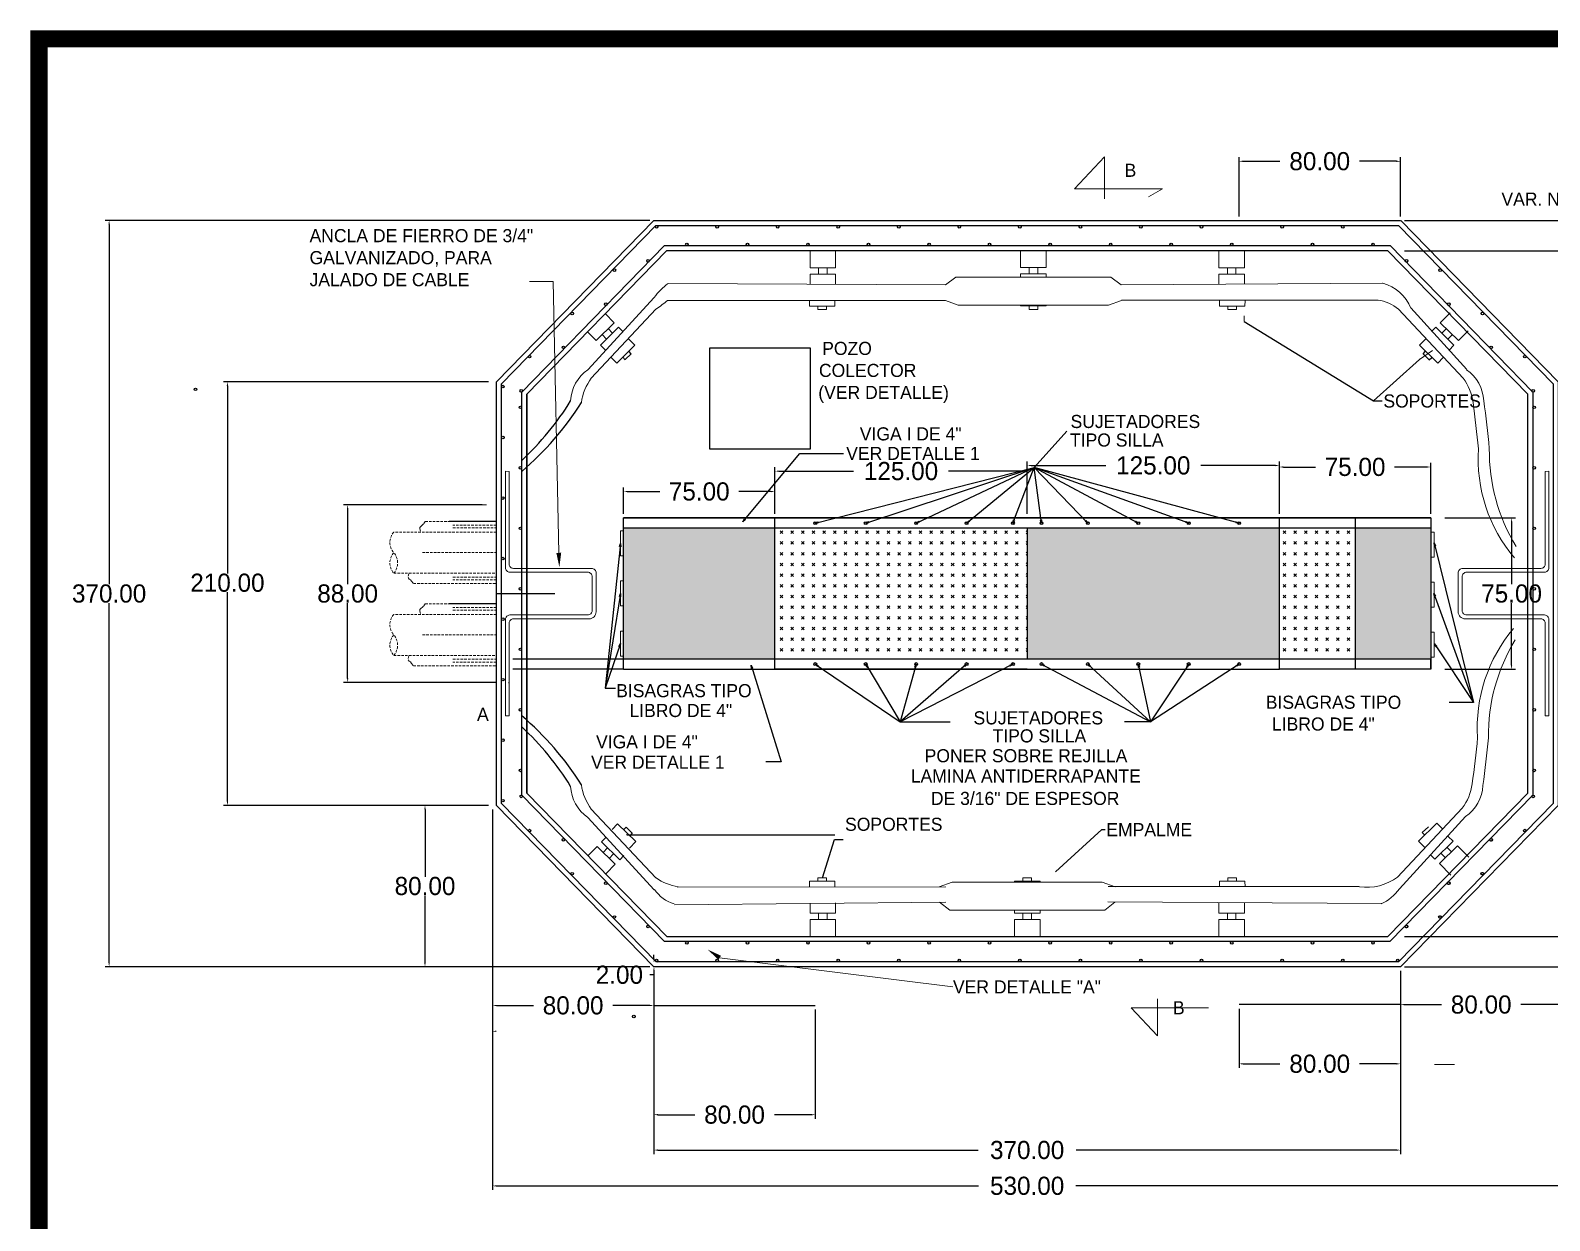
# Model space of a CAD drawing. Header units: centimetres. Extents: x 899 to 279254, y -3207 to 1299.
# Drawn here: x 8645 to 9398, y -1669 to -1079 of the extents above; entities that cross this region are included whole.
import ezdxf
from ezdxf.enums import TextEntityAlignment as Align

# ---------------------------------------------------------------- set-up
doc = ezdxf.new("R2010")
doc.units = ezdxf.units.CM
doc.header["$LTSCALE"] = 10
doc.header["$MEASUREMENT"] = 0
doc.linetypes.add('HIDDEN2', pattern=[0.1875, 0.125, -0.0625])
doc.layers.get('0').update_dxf_attribs({"linetype": 'CONTINUOUS'})
doc.layers.get('DEFPOINTS').update_dxf_attribs({"color": 2, "linetype": 'CONTINUOUS'})
for name, color, linetype in [('CABLES Y VARILLAS', 7, 'CONTINUOUS'), ('DIM', 7, 'CONTINUOUS'), ('Ductos', 30, 'CONTINUOUS'), ('HERRAJE', 13, 'CONTINUOUS'), ('MARCO', 7, 'CONTINUOUS'), ('REGISTRO', 1, 'CONTINUOUS'), ('TEXTOS', 7, 'CONTINUOUS'), ('VARILLAS', 30, 'CONTINUOUS')]:
    doc.layers.add(name, color=color, linetype=linetype)
doc.styles.get("Standard").update_dxf_attribs({"font": ''})
doc.styles.add('Zurich', font='')
doc.styles.get('Standard').set_extended_font_data('Zurich Ex BT')
doc.styles.get('Zurich').set_extended_font_data('Zurich Ex BT')
doc.dimstyles.new('AR-1', dxfattribs={"dimscale": 40, "dimtxt": 0.05, "dimasz": 0.04, "dimexe": 0.06, "dimexo": 0.05, "dimgap": 0.01, "dimtad": 0, "dimtih": 1, "dimtoh": 1, "dimzin": 0, "dimdsep": 46, "dimtxsty": 'Zurich', "dimblk": 'CLOSEDBLANK', "dimcen": 0, "dimclre": 256, "dimclrt": 256, "dimadec": 0, "dimazin": 0, "dimtfac": 1, "dimtofl": 0, "dimtmove": 2, "dimatfit": 3, "dimldrblk": 'CLOSEDBLANK', "dimfxl": 0, "dimtolj": 1, "dimtzin": 0, "dimarcsym": 0})
doc.dimstyles.get("Standard").update_dxf_attribs({"dimtxt": 9, "dimasz": 2, "dimexe": 2, "dimexo": 2, "dimgap": 0.09, "dimtad": 0, "dimtih": 1, "dimtoh": 1, "dimzin": 0, "dimdsep": 46, "dimtxsty": 'Standard', "dimcen": 0.09, "dimadec": 0, "dimazin": 0, "dimtfac": 1, "dimtofl": 0, "dimtmove": 0, "dimatfit": 3, "dimfxl": 0, "dimtolj": 1, "dimtzin": 0, "dimarcsym": 0})
pattern_1 = [(45, (7107.411, -1010.688), (4e-16, 5.303301), [1.875, -5.625]), (135, (7108.737, -1010.688), (-5.303301, 4e-16), [1.875, -5.625])]

# ---------------------------------------------------------------- blocks, each defined once
blk = doc.blocks.new('_ClosedBlank')
at = {"color": 0, "linetype": 'ByBlock', "lineweight": -2}
for p, q in [((-1, 0.17), (0, 0)), ((-1, 0.17), (-1, -0.17)), ((0, 0), (-1, -0.17))]:
    blk.add_line(p, q, dxfattribs=at)
blk = doc.blocks.new('*D48')
at = {"layer": 'DEFPOINTS', "color": 0}
for p in [(8954.03, -1543.63), (9324.03, -1543.63), (8954.03, -1634.5)]:
    blk.add_point(p, dxfattribs=at)
at = {"layer": 'DIM', "color": 0, "lineweight": -2}
for p, q in [((8954.03, -1545.63), (8954.03, -1636.5)), ((9324.03, -1545.63), (9324.03, -1636.5)), ((8956.03, -1634.5), (9114.81, -1634.5)), ((9322.03, -1634.5), (9163.26, -1634.5))]:
    blk.add_line(p, q, dxfattribs=at)
at = {"layer": 'DIM', "color": 0}
for points in [[(8956.03, -1634.17), (8956.03, -1634.84), (8954.03, -1634.5)], [(9322.03, -1634.17), (9322.03, -1634.84), (9324.03, -1634.5)]]:
    blk.add_solid(points, dxfattribs=at)
at = {"layer": 'DIM', "color": 0, "insert": (9139.03, -1634.5), "char_height": 9, "attachment_point": 5}
blk.add_mtext('\\A1;370.00', dxfattribs=at)
blk = doc.blocks.new('*D49')
at = {"layer": 'DEFPOINTS', "color": 0}
for p in [(8874.03, -1463.63), (9404.03, -1463.63), (8874.03, -1652.25)]:
    blk.add_point(p, dxfattribs=at)
at = {"layer": 'DIM', "color": 0, "lineweight": -2}
for p, q in [((8874.03, -1465.63), (8874.03, -1654.25)), ((9404.03, -1465.63), (9404.03, -1654.25)), ((8876.03, -1652.25), (9114.89, -1652.25)), ((9402.03, -1652.25), (9163.18, -1652.25))]:
    blk.add_line(p, q, dxfattribs=at)
at = {"layer": 'DIM', "color": 0}
for points in [[(8876.03, -1651.92), (8876.03, -1652.59), (8874.03, -1652.25)], [(9402.03, -1651.92), (9402.03, -1652.59), (9404.03, -1652.25)]]:
    blk.add_solid(points, dxfattribs=at)
at = {"layer": 'DIM', "color": 0, "insert": (9139.03, -1652.25), "char_height": 9, "attachment_point": 5}
blk.add_mtext('\\A1;530.00', dxfattribs=at)
blk = doc.blocks.new('*D55')
at = {"layer": 'DEFPOINTS', "color": 0}
for p in [(9264.03, -1295.86), (9264.03, -1321.13), (9339.03, -1321.13)]:
    blk.add_point(p, dxfattribs=at)
at = {"layer": 'DIM', "color": 0, "lineweight": -2}
for p, q in [((9264.03, -1319.13), (9264.03, -1293.86)), ((9339.03, -1319.13), (9339.03, -1293.86)), ((9266.03, -1295.86), (9281.96, -1295.86)), ((9337.03, -1295.86), (9321.11, -1295.86))]:
    blk.add_line(p, q, dxfattribs=at)
at = {"layer": 'DIM', "color": 0}
for points in [[(9266.03, -1295.53), (9266.03, -1296.19), (9264.03, -1295.86)], [(9337.03, -1295.53), (9337.03, -1296.19), (9339.03, -1295.86)]]:
    blk.add_solid(points, dxfattribs=at)
at = {"layer": 'DIM', "color": 0, "insert": (9301.53, -1295.86), "char_height": 9, "attachment_point": 5}
blk.add_mtext('\\A1;75.00', dxfattribs=at)
blk = doc.blocks.new('*D56')
at = {"layer": 'DEFPOINTS', "color": 0}
for p in [(9139.03, -1295.12), (9139.03, -1321.13), (9264.03, -1321.13)]:
    blk.add_point(p, dxfattribs=at)
at = {"layer": 'DIM', "color": 0, "lineweight": -2}
for p, q in [((9139.03, -1319.13), (9139.03, -1293.12)), ((9264.03, -1319.13), (9264.03, -1293.12)), ((9141.03, -1295.12), (9177.96, -1295.12)), ((9262.03, -1295.12), (9225.11, -1295.12))]:
    blk.add_line(p, q, dxfattribs=at)
at = {"layer": 'DIM', "color": 0}
for points in [[(9141.03, -1294.79), (9141.03, -1295.46), (9139.03, -1295.12)], [(9262.03, -1294.79), (9262.03, -1295.46), (9264.03, -1295.12)]]:
    blk.add_solid(points, dxfattribs=at)
at = {"layer": 'DIM', "color": 0, "insert": (9201.53, -1295.12), "char_height": 9, "attachment_point": 5}
blk.add_mtext('\\A1;125.00', dxfattribs=at)
blk = doc.blocks.new('*D57')
at = {"layer": 'DEFPOINTS', "color": 0}
for p in [(9014.03, -1297.92), (9014.03, -1321.13), (9139.03, -1321.13)]:
    blk.add_point(p, dxfattribs=at)
at = {"layer": 'DIM', "color": 0, "lineweight": -2}
for p, q in [((9014.03, -1319.13), (9014.03, -1295.92)), ((9016.03, -1297.92), (9052.96, -1297.92)), ((9137.03, -1297.92), (9100.11, -1297.92)), ((9139.03, -1319.13), (9139.03, -1295.92))]:
    blk.add_line(p, q, dxfattribs=at)
at = {"layer": 'DIM', "color": 0}
for points in [[(9016.03, -1297.58), (9016.03, -1298.25), (9014.03, -1297.92)], [(9137.03, -1297.58), (9137.03, -1298.25), (9139.03, -1297.92)]]:
    blk.add_solid(points, dxfattribs=at)
at = {"layer": 'DIM', "color": 0, "insert": (9076.53, -1297.92), "char_height": 9, "attachment_point": 5}
blk.add_mtext('\\A1;125.00', dxfattribs=at)
blk = doc.blocks.new('*D58')
at = {"layer": 'DEFPOINTS', "color": 0}
for p in [(8939.03, -1308.03), (8939.03, -1321.13), (9014.03, -1321.13)]:
    blk.add_point(p, dxfattribs=at)
at = {"layer": 'DIM', "color": 0, "lineweight": -2}
for p, q in [((8939.03, -1319.13), (8939.03, -1306.03)), ((8941.03, -1308.03), (8956.96, -1308.03)), ((9012.03, -1308.03), (8996.11, -1308.03)), ((9014.03, -1319.13), (9014.03, -1306.03))]:
    blk.add_line(p, q, dxfattribs=at)
at = {"layer": 'DIM', "color": 0}
for points in [[(8941.03, -1307.7), (8941.03, -1308.37), (8939.03, -1308.03)], [(9012.03, -1307.7), (9012.03, -1308.37), (9014.03, -1308.03)]]:
    blk.add_solid(points, dxfattribs=at)
at = {"layer": 'DIM', "color": 0, "insert": (8976.53, -1308.03), "char_height": 9, "attachment_point": 5}
blk.add_mtext('\\A1;75.00', dxfattribs=at)
blk = doc.blocks.new('*D59')
at = {"layer": 'DEFPOINTS', "color": 0}
for p in [(8874.03, -1253.63), (8742.72, -1463.63), (8874.03, -1463.63)]:
    blk.add_point(p, dxfattribs=at)
at = {"layer": 'DIM', "color": 0, "lineweight": -2}
for p, q in [((8872.03, -1253.63), (8740.72, -1253.63)), ((8742.72, -1255.63), (8742.72, -1348.61)), ((8742.72, -1461.63), (8742.72, -1357.94)), ((8872.03, -1463.63), (8740.72, -1463.63))]:
    blk.add_line(p, q, dxfattribs=at)
at = {"layer": 'DIM', "color": 0}
for points in [[(8742.39, -1255.63), (8743.05, -1255.63), (8742.72, -1253.63)], [(8742.39, -1461.63), (8743.05, -1461.63), (8742.72, -1463.63)]]:
    blk.add_solid(points, dxfattribs=at)
at = {"layer": 'DIM', "color": 0, "insert": (8742.72, -1353.28), "char_height": 9, "attachment_point": 5}
blk.add_mtext('\\A1;210.00', dxfattribs=at)
blk = doc.blocks.new('*D60')
at = {"layer": 'DEFPOINTS', "color": 0}
for p in [(9244.03, -1144.3), (9244.03, -1173.63), (9324.03, -1173.63)]:
    blk.add_point(p, dxfattribs=at)
at = {"layer": 'DIM', "color": 0, "lineweight": -2}
for p, q in [((9244.03, -1171.63), (9244.03, -1142.3)), ((9246.03, -1144.3), (9264.32, -1144.3)), ((9322.03, -1144.3), (9303.75, -1144.3)), ((9324.03, -1171.63), (9324.03, -1142.3))]:
    blk.add_line(p, q, dxfattribs=at)
at = {"layer": 'DIM', "color": 0}
for points in [[(9246.03, -1143.96), (9246.03, -1144.63), (9244.03, -1144.3)], [(9322.03, -1143.96), (9322.03, -1144.63), (9324.03, -1144.3)]]:
    blk.add_solid(points, dxfattribs=at)
at = {"layer": 'DIM', "color": 0, "insert": (9284.03, -1144.3), "char_height": 9, "attachment_point": 5}
blk.add_mtext('\\A1;80.00', dxfattribs=at)
blk = doc.blocks.new('*D61')
at = {"layer": 'DEFPOINTS', "color": 0}
for p in [(9404.03, -1463.63), (9324.03, -1543.63), (9324.03, -1562.39)]:
    blk.add_point(p, dxfattribs=at)
at = {"layer": 'DIM', "color": 0, "lineweight": -2}
for p, q in [((9404.03, -1465.63), (9404.03, -1564.39)), ((9324.03, -1545.63), (9324.03, -1564.39)), ((9326.03, -1562.39), (9344.32, -1562.39)), ((9402.03, -1562.39), (9383.75, -1562.39))]:
    blk.add_line(p, q, dxfattribs=at)
at = {"layer": 'DIM', "color": 0}
for points in [[(9326.03, -1562.05), (9326.03, -1562.72), (9324.03, -1562.39)], [(9402.03, -1562.05), (9402.03, -1562.72), (9404.03, -1562.39)]]:
    blk.add_solid(points, dxfattribs=at)
at = {"layer": 'DIM', "color": 0, "insert": (9364.03, -1562.39), "char_height": 9, "attachment_point": 5}
blk.add_mtext('\\A1;80.00', dxfattribs=at)
blk = doc.blocks.new('*D62')
at = {"layer": 'DEFPOINTS', "color": 0}
for p in [(8874.03, -1463.63), (8954.03, -1543.63), (8954.03, -1562.8)]:
    blk.add_point(p, dxfattribs=at)
at = {"layer": 'DIM', "color": 0, "lineweight": -2}
for p, q in [((8874.03, -1465.63), (8874.03, -1564.8)), ((8954.03, -1545.63), (8954.03, -1564.8)), ((8876.03, -1562.8), (8894.32, -1562.8)), ((8952.03, -1562.8), (8933.75, -1562.8))]:
    blk.add_line(p, q, dxfattribs=at)
at = {"layer": 'DIM', "color": 0}
for points in [[(8876.03, -1562.47), (8876.03, -1563.13), (8874.03, -1562.8)], [(8952.03, -1562.47), (8952.03, -1563.13), (8954.03, -1562.8)]]:
    blk.add_solid(points, dxfattribs=at)
at = {"layer": 'DIM', "color": 0, "insert": (8914.03, -1562.8), "char_height": 9, "attachment_point": 5}
blk.add_mtext('\\A1;80.00', dxfattribs=at)
blk = doc.blocks.new('*D63')
at = {"layer": 'DEFPOINTS', "color": 0}
for p in [(8874.03, -1463.63), (8840.63, -1543.63), (8954.03, -1543.63)]:
    blk.add_point(p, dxfattribs=at)
at = {"layer": 'DIM', "color": 0, "lineweight": -2}
for p, q in [((8872.03, -1463.63), (8838.63, -1463.63)), ((8840.63, -1465.63), (8840.63, -1498.96)), ((8840.63, -1541.63), (8840.63, -1508.29)), ((8952.03, -1543.63), (8838.63, -1543.63))]:
    blk.add_line(p, q, dxfattribs=at)
at = {"layer": 'DIM', "color": 0}
for points in [[(8840.29, -1465.63), (8840.96, -1465.63), (8840.63, -1463.63)], [(8840.29, -1541.63), (8840.96, -1541.63), (8840.63, -1543.63)]]:
    blk.add_solid(points, dxfattribs=at)
at = {"layer": 'DIM', "color": 0, "insert": (8840.63, -1503.63), "char_height": 9, "attachment_point": 5}
blk.add_mtext('\\A1;80.00', dxfattribs=at)
blk = doc.blocks.new('*D64')
at = {"layer": 'DEFPOINTS', "color": 0}
for p in [(8871.03, -1314.63), (8802.3, -1402.63), (8877.53, -1402.63)]:
    blk.add_point(p, dxfattribs=at)
at = {"layer": 'DIM', "color": 0, "lineweight": -2}
for p, q in [((8869.03, -1314.63), (8800.3, -1314.63)), ((8802.3, -1316.63), (8802.3, -1353.95)), ((8802.3, -1400.63), (8802.3, -1363.28)), ((8875.53, -1402.63), (8800.3, -1402.63))]:
    blk.add_line(p, q, dxfattribs=at)
at = {"layer": 'DIM', "color": 0}
for points in [[(8801.96, -1316.63), (8802.63, -1316.63), (8802.3, -1314.63)], [(8801.96, -1400.63), (8802.63, -1400.63), (8802.3, -1402.63)]]:
    blk.add_solid(points, dxfattribs=at)
at = {"layer": 'DIM', "color": 0, "insert": (8802.3, -1358.62), "char_height": 9, "attachment_point": 5}
blk.add_mtext('\\A1;88.00', dxfattribs=at)
blk = doc.blocks.new('*D65')
at = {"layer": 'DEFPOINTS', "color": 0}
for p in [(9344.03, -1321.13), (9344.03, -1396.13), (9379.1, -1396.13)]:
    blk.add_point(p, dxfattribs=at)
at = {"layer": 'TEXTOS', "color": 0, "lineweight": -2}
for p, q in [((9346.03, -1321.13), (9381.1, -1321.13)), ((9379.1, -1323.13), (9379.1, -1353.96)), ((9379.1, -1394.13), (9379.1, -1363.29)), ((9346.03, -1396.13), (9381.1, -1396.13))]:
    blk.add_line(p, q, dxfattribs=at)
at = {"layer": 'TEXTOS', "color": 0}
for points in [[(9378.76, -1323.13), (9379.43, -1323.13), (9379.1, -1321.13)], [(9378.76, -1394.13), (9379.43, -1394.13), (9379.1, -1396.13)]]:
    blk.add_solid(points, dxfattribs=at)
at = {"layer": 'TEXTOS', "color": 0, "insert": (9379.1, -1358.63), "char_height": 9, "attachment_point": 5}
blk.add_mtext('\\A1;75.00', dxfattribs=at)
blk = doc.blocks.new('*D66')
at = {"layer": 'DEFPOINTS', "color": 0}
for p in [(8954.03, -1562.8), (9034.03, -1562.79), (9034.03, -1616.96)]:
    blk.add_point(p, dxfattribs=at)
at = {"layer": 'DIM', "color": 0, "lineweight": -2}
for p, q in [((8954.03, -1564.8), (8954.03, -1618.96)), ((9034.03, -1564.79), (9034.03, -1618.96)), ((8956.03, -1616.96), (8974.32, -1616.96)), ((9032.03, -1616.96), (9013.75, -1616.96))]:
    blk.add_line(p, q, dxfattribs=at)
at = {"layer": 'DIM', "color": 0}
for points in [[(8956.03, -1616.62), (8956.03, -1617.29), (8954.03, -1616.96)], [(9032.03, -1616.62), (9032.03, -1617.29), (9034.03, -1616.96)]]:
    blk.add_solid(points, dxfattribs=at)
at = {"layer": 'DIM', "color": 0, "insert": (8994.03, -1616.96), "char_height": 9, "attachment_point": 5}
blk.add_mtext('\\A1;80.00', dxfattribs=at)
blk = doc.blocks.new('*D67')
at = {"layer": 'DEFPOINTS', "color": 0}
for p in [(9244.03, -1562.39), (9324.03, -1562.39), (9324.03, -1591.74)]:
    blk.add_point(p, dxfattribs=at)
at = {"layer": 'DIM', "color": 0, "lineweight": -2}
for p, q in [((9244.03, -1564.39), (9244.03, -1593.74)), ((9324.03, -1564.39), (9324.03, -1593.74)), ((9246.03, -1591.74), (9264.32, -1591.74)), ((9322.03, -1591.74), (9303.75, -1591.74))]:
    blk.add_line(p, q, dxfattribs=at)
at = {"layer": 'DIM', "color": 0}
for points in [[(9246.03, -1591.41), (9246.03, -1592.08), (9244.03, -1591.74)], [(9322.03, -1591.41), (9322.03, -1592.08), (9324.03, -1591.74)]]:
    blk.add_solid(points, dxfattribs=at)
at = {"layer": 'DIM', "color": 0, "insert": (9284.03, -1591.74), "char_height": 9, "attachment_point": 5}
blk.add_mtext('\\A1;80.00', dxfattribs=at)
blk = doc.blocks.new('*D68')
at = {"layer": 'DEFPOINTS', "color": 0}
for p in [(8954.03, -1173.63), (8684.09, -1543.63), (8954.09, -1543.63)]:
    blk.add_point(p, dxfattribs=at)
at = {"layer": 'DIM', "color": 0, "lineweight": -2}
for p, q in [((8952.03, -1173.63), (8682.09, -1173.63)), ((8684.09, -1175.63), (8684.09, -1353.96)), ((8684.09, -1541.63), (8684.09, -1363.29)), ((8952.09, -1543.63), (8682.09, -1543.63))]:
    blk.add_line(p, q, dxfattribs=at)
at = {"layer": 'DIM', "color": 0}
for points in [[(8683.75, -1175.63), (8684.42, -1175.63), (8684.09, -1173.63)], [(8683.75, -1541.63), (8684.42, -1541.63), (8684.09, -1543.63)]]:
    blk.add_solid(points, dxfattribs=at)
at = {"layer": 'DIM', "color": 0, "insert": (8684.09, -1358.63), "char_height": 9, "attachment_point": 5}
blk.add_mtext('\\A1;370.00', dxfattribs=at)
blk = doc.blocks.new('*D69')
at = {"layer": 'DEFPOINTS', "color": 0}
for p in [(8954.03, -1541.63), (8954.09, -1543.63), (8954.09, -1543.63)]:
    blk.add_point(p, dxfattribs=at)
at = {"layer": 'DIM', "color": 0, "lineweight": -2}
for p, q in [((8954.09, -1539.63), (8954.09, -1537.63)), ((8956.03, -1541.63), (8956.09, -1541.63)), ((8954.09, -1547.63), (8952.09, -1547.63)), ((8954.09, -1545.63), (8954.09, -1547.63))]:
    blk.add_line(p, q, dxfattribs=at)
at = {"layer": 'DIM', "color": 0}
for points in [[(8953.75, -1539.63), (8954.42, -1539.63), (8954.09, -1541.63)], [(8953.75, -1545.63), (8954.42, -1545.63), (8954.09, -1543.63)]]:
    blk.add_solid(points, dxfattribs=at)
at = {"layer": 'DIM', "color": 0, "insert": (8936.96, -1547.63), "char_height": 9, "attachment_point": 5}
blk.add_mtext('\\A1;2.00', dxfattribs=at)
blk = doc.blocks.new('Marco-Reg')
at = {"layer": 'MARCO', "linetype": 'Continuous', "const_width": 8.49}
blk.add_lwpolyline([(11923.61, -3202.3), (11923.61, -1083.64), (8649.32, -1083.64), (8649.32, -3202.3)], close=True, dxfattribs=at)

msp = doc.modelspace()

# ---------------------------------------------------------------- hatches: boundary and pattern name
at = {"layer": 'REGISTRO'}
h = msp.add_hatch(dxfattribs=at)
h.set_pattern_fill('CROSS', color=256, scale=15, angle=45, style=0)
h.set_pattern_definition(pattern_1)
h.paths.add_polyline_path([(9301.535, -1391.126), (9339.035, -1391.126), (9339.035, -1326.126), (9301.535, -1326.126)])
h.paths.add_polyline_path([(9264.035, -1391.126), (9264.035, -1326.126), (9139.035, -1326.126), (9139.035, -1391.126)])
h.paths.add_polyline_path([(9014.035, -1326.126), (8939.035, -1326.126), (8939.035, -1391.126), (9014.035, -1391.126)])
h = msp.add_hatch(dxfattribs=at)
h.set_pattern_fill('CROSS', color=256, scale=15, angle=45, style=0)
h.set_pattern_definition(pattern_1)
h.paths.add_polyline_path([(9139.035, -1391.126), (9139.035, -1326.126), (9014.035, -1326.126), (9014.035, -1391.126)])
h = msp.add_hatch(dxfattribs=at)
h.set_pattern_fill('CROSS', color=256, scale=15, angle=45, style=0)
h.set_pattern_definition(pattern_1)
h.paths.add_polyline_path([(9264.035, -1391.126), (9301.535, -1391.126), (9301.535, -1326.126), (9264.035, -1326.126)])

# ---------------------------------------------------------------- linework, layer by layer
at = {"layer": 'CABLES Y VARILLAS', "lineweight": 5}
for p, q in [((9031.441, -1188.626), (9031.451, -1197.08)), ((9044.091, -1188.626), (9044.101, -1197.065)), ((9135.774, -1188.626), (9135.764, -1196.992)), ((9148.473, -1188.626), (9148.483, -1196.992)), ((9234.04, -1188.626), (9234.03, -1197.065)), ((9246.69, -1188.626), (9246.68, -1197.08)), ((9142.123, -1196.999), (9135.764, -1196.992)), ((9139.98, -1196.997), (9139.977, -1200.151)), ((9142.123, -1196.999), (9148.483, -1196.992)), ((9144.266, -1196.997), (9144.27, -1200.151)), ((9031.451, -1197.08), (9044.101, -1197.065)), ((9031.455, -1200.234), (9044.105, -1200.219)), ((9031.455, -1200.234), (9031.459, -1205.248)), ((9035.668, -1197.075), (9035.672, -1200.229)), ((9039.884, -1197.07), (9039.888, -1200.224)), ((9044.105, -1200.219), (9044.108, -1205.325)), ((9135.76, -1200.146), (9135.758, -1201.702)), ((9142.123, -1200.154), (9135.76, -1200.146)), ((9142.123, -1200.154), (9148.486, -1200.146)), ((9148.486, -1200.146), (9148.488, -1201.702)), ((9234.026, -1200.219), (9234.023, -1205.325)), ((9246.676, -1200.234), (9234.026, -1200.219)), ((9246.68, -1197.08), (9234.03, -1197.065)), ((9238.246, -1197.07), (9238.243, -1200.224)), ((9242.463, -1197.075), (9242.459, -1200.229)), ((9246.676, -1200.234), (9246.672, -1205.248)), ((8921.374, -1247.648), (8954.184, -1211.853)), ((8961.178, -1204.818), (9098.644, -1205.625)), ((9315.134, -1204.801), (9185.571, -1205.623)), ((8923.05, -1251.798), (8955.063, -1217.665)), ((8960.868, -1213.296), (9098.54, -1213.296)), ((9031.144, -1213.296), (9031.148, -1216.084)), ((9031.148, -1216.084), (9043.797, -1216.069)), ((9035.364, -1216.079), (9035.366, -1217.765)), ((9035.366, -1217.765), (9039.583, -1217.76)), ((9039.581, -1216.074), (9039.583, -1217.76)), ((9043.794, -1213.296), (9043.797, -1216.069)), ((9135.79, -1215.645), (9135.79, -1216)), ((9142.123, -1216.008), (9135.79, -1216)), ((9140.006, -1216.005), (9140.004, -1217.692)), ((9142.123, -1217.694), (9140.004, -1217.692)), ((9142.123, -1216.008), (9148.457, -1216)), ((9142.123, -1217.694), (9144.242, -1217.692)), ((9144.24, -1216.005), (9144.242, -1217.692)), ((9148.456, -1215.645), (9148.457, -1216)), ((9312.95, -1213.086), (9185.734, -1213.087)), ((9234.337, -1213.296), (9234.334, -1216.069)), ((9246.983, -1216.084), (9234.334, -1216.069)), ((9238.55, -1216.074), (9238.548, -1217.76)), ((9242.765, -1217.765), (9238.548, -1217.76)), ((9242.767, -1216.079), (9242.765, -1217.765)), ((9246.987, -1213.296), (9246.983, -1216.084)), ((9355.068, -1251.811), (9323.056, -1217.678)), ((9356.98, -1247.56), (9329.163, -1216.946)), ((9348.592, -1219.397), (9343.734, -1224.316)), ((8925.383, -1233.191), (8934.384, -1224.304)), ((8927.599, -1235.436), (8936.6, -1226.549)), ((8929.925, -1219.788), (8934.384, -1224.304)), ((8936.6, -1226.549), (8938.696, -1228.671)), ((9246.602, -1220.867), (9246.598, -1223.655)), ((9341.518, -1226.561), (9339.422, -1228.684)), ((9350.519, -1235.449), (9341.518, -1226.561)), ((9352.736, -1233.204), (9343.734, -1224.316)), ((8921.119, -1228.873), (8925.383, -1233.191)), ((8928.383, -1230.229), (8930.599, -1232.474)), ((8931.384, -1227.266), (8933.6, -1229.511)), ((8941.531, -1232.356), (8944.645, -1235.509)), ((9336.587, -1232.368), (9333.474, -1235.522)), ((9346.735, -1227.279), (9344.519, -1229.524)), ((9349.735, -1230.241), (9347.519, -1232.486)), ((9357.537, -1228.342), (9352.736, -1233.204)), ((8927.599, -1235.436), (8929.975, -1237.843)), ((8932.871, -1241.589), (8935.643, -1244.397)), ((8935.643, -1244.397), (8944.645, -1235.509)), ((8938.655, -1241.482), (8939.84, -1242.682)), ((8939.829, -1242.635), (8942.829, -1239.672)), ((9339.876, -1238.039), (9333.393, -1242.482)), ((9342.475, -1244.409), (9333.474, -1235.522)), ((9338.29, -1242.647), (9335.289, -1239.685)), ((9345.247, -1241.602), (9342.475, -1244.409)), ((9350.519, -1235.449), (9348.143, -1237.855)), ((8923.047, -1465.452), (8955.059, -1499.586)), ((9354.632, -1465.001), (9322.62, -1499.134)), ((8921.371, -1469.602), (8954.18, -1505.398)), ((8933.328, -1475.551), (8936.089, -1472.733)), ((8936.089, -1472.733), (8945.125, -1481.585)), ((8939.112, -1475.636), (8940.293, -1474.431)), ((8940.281, -1474.479), (8943.293, -1477.429)), ((9356.309, -1469.151), (9323.499, -1504.946)), ((9342.039, -1472.402), (9333.038, -1481.29)), ((9337.854, -1474.165), (9334.854, -1477.127)), ((9344.812, -1475.21), (9342.039, -1472.402)), ((8928.08, -1481.725), (8930.446, -1479.309)), ((8928.08, -1481.725), (8937.116, -1490.577)), ((8942.023, -1484.75), (8945.125, -1481.585)), ((9336.152, -1484.443), (9333.038, -1481.29)), ((9350.084, -1481.363), (9341.082, -1490.25)), ((9350.084, -1481.363), (9347.707, -1478.956)), ((8921.625, -1488.313), (8925.872, -1483.978)), ((8925.872, -1483.978), (8934.908, -1492.83)), ((8928.884, -1486.929), (8931.092, -1484.675)), ((8931.896, -1489.88), (8934.104, -1487.626)), ((8937.116, -1490.577), (8939.203, -1488.446)), ((9341.082, -1490.25), (9338.986, -1488.128)), ((9352.3, -1483.608), (9343.299, -1492.495)), ((9346.299, -1489.533), (9344.083, -1487.288)), ((9349.3, -1486.57), (9347.083, -1484.325)), ((9357.92, -1489.299), (9352.3, -1483.608)), ((8930.466, -1497.364), (8934.908, -1492.83)), ((9348.975, -1498.244), (9343.299, -1492.495)), ((8965.556, -1504.188), (9098.679, -1503.911)), ((9031.144, -1503.957), (9031.148, -1501.169)), ((9031.148, -1501.169), (9043.797, -1501.184)), ((9035.364, -1501.174), (9035.366, -1499.488)), ((9039.581, -1501.179), (9039.583, -1499.493)), ((9043.794, -1503.957), (9043.797, -1501.184)), ((9139.065, -1501.244), (9132.732, -1501.252)), ((9132.732, -1501.607), (9132.732, -1501.252)), ((9139.065, -1499.558), (9136.946, -1499.56)), ((9136.948, -1501.247), (9136.946, -1499.56)), ((9139.065, -1499.558), (9141.184, -1499.56)), ((9139.065, -1501.244), (9145.399, -1501.252)), ((9141.182, -1501.247), (9141.184, -1499.56)), ((9145.398, -1501.607), (9145.399, -1501.252)), ((9303.491, -1503.836), (9179.149, -1503.852)), ((9246.983, -1501.169), (9234.334, -1501.184)), ((9234.337, -1503.957), (9234.334, -1501.184)), ((9242.765, -1499.488), (9238.548, -1499.493)), ((9238.55, -1501.179), (9238.548, -1499.493)), ((9242.767, -1501.174), (9242.765, -1499.488)), ((9246.987, -1503.957), (9246.983, -1501.169)), ((8964.35, -1512.866), (9098.789, -1511.63)), ((9031.455, -1517.019), (9031.459, -1512.005)), ((9044.105, -1517.034), (9044.108, -1511.928)), ((9314.847, -1512.276), (9179.039, -1511.5)), ((9234.026, -1517.034), (9234.023, -1511.928)), ((9246.676, -1517.019), (9246.672, -1512.005)), ((9031.441, -1528.626), (9031.451, -1520.173)), ((9031.451, -1520.173), (9044.101, -1520.188)), ((9031.455, -1517.019), (9044.105, -1517.034)), ((9035.668, -1520.178), (9035.672, -1517.024)), ((9039.884, -1520.183), (9039.888, -1517.029)), ((9044.091, -1528.626), (9044.101, -1520.188)), ((9132.702, -1517.106), (9132.7, -1515.55)), ((9139.065, -1517.099), (9132.702, -1517.106)), ((9139.065, -1520.253), (9132.706, -1520.261)), ((9132.716, -1528.626), (9132.706, -1520.261)), ((9136.922, -1520.256), (9136.919, -1517.101)), ((9139.065, -1517.099), (9145.429, -1517.106)), ((9139.065, -1520.253), (9145.425, -1520.261)), ((9141.208, -1520.256), (9141.212, -1517.101)), ((9145.415, -1528.626), (9145.425, -1520.261)), ((9145.429, -1517.106), (9145.43, -1515.55)), ((9246.676, -1517.019), (9234.026, -1517.034)), ((9246.68, -1520.173), (9234.03, -1520.188)), ((9234.04, -1528.626), (9234.03, -1520.188)), ((9238.246, -1520.183), (9238.243, -1517.029)), ((9242.463, -1520.178), (9242.459, -1517.024)), ((9246.69, -1528.626), (9246.68, -1520.173))]:
    msp.add_line(p, q, dxfattribs=at)
at = {"layer": 'CABLES Y VARILLAS'}
for p, q in [((8942.829, -1239.672), (8941.66, -1238.456)), ((9335.289, -1239.685), (9336.458, -1238.468)), ((9338.29, -1242.647), (9339.608, -1241.578)), ((8943.293, -1477.429), (8942.129, -1478.65)), ((9334.854, -1477.127), (9336.022, -1478.343))]:
    msp.add_line(p, q, dxfattribs=at)
at = {"layer": 'CABLES Y VARILLAS', "lineweight": 5}
for points in [[(9142.123, -1201.701), (9135.758, -1201.702), (9103.732, -1201.696), (9098.644, -1205.625)], [(9142.123, -1201.701), (9148.488, -1201.702), (9180.514, -1201.696), (9185.603, -1205.625)], [(9142.123, -1215.633), (9136.935, -1215.632), (9104.909, -1215.638), (9098.516, -1213.287)], [(9142.123, -1215.633), (9147.311, -1215.632), (9179.337, -1215.638), (9185.734, -1213.286)], [(9139.065, -1501.619), (9133.877, -1501.62), (9101.851, -1501.615), (9095.459, -1503.965)], [(9139.065, -1501.619), (9144.254, -1501.62), (9176.279, -1501.615), (9182.672, -1503.965)], [(9139.065, -1515.552), (9132.7, -1515.55), (9100.675, -1515.556), (9095.586, -1511.627)], [(9139.065, -1515.552), (9145.43, -1515.55), (9177.456, -1515.556), (9182.545, -1511.627)]]:
    msp.add_lwpolyline(points, dxfattribs=at)
for centre, radius, start, end in [((8981.703, -1232.218), 34.235, 126.836843, 143.497094), ((9309.55, -1224.964), 21.082, 21.785798, 73.975669), ((8905.258, -1145.461), 87.716, 304.596725, 309.344143), ((9310.485, -1231.96), 19.026, 48.64693, 82.736958), ((8932.638, -1263.993), 19.85, 124.572606, 177.366468), ((9345.481, -1264.005), 19.85, 2.633532, 55.427394), ((8943.479, -1267.16), 25.56, 143.05972, 172.488978), ((9334.639, -1267.172), 25.56, 7.511022, 36.94028), ((8843.832, -1336.152), 521.19, 5.432336, 7.976186), ((8843.417, -1335.706), 526.919, 5.338602, 7.920912), ((9438.416, -1291.839), 75.901, 176.201527, 220.251645), ((9459.423, -1287.824), 91.379, 179.28275, 211.247422), ((9437.98, -1424.973), 75.901, 139.748355, 183.798473), ((9458.987, -1428.987), 91.379, 148.752578, 180.71725), ((8843.396, -1380.66), 521.19, 352.023814, 354.567664), ((8842.981, -1381.106), 526.919, 352.079088, 354.661398), ((9334.203, -1449.64), 25.56, 323.05972, 352.488978), ((8932.635, -1453.258), 19.85, 182.632027, 235.425889), ((8943.477, -1450.092), 25.56, 187.509517, 216.938775), ((9345.045, -1452.806), 19.85, 304.572606, 357.366468), ((8969.742, -1494.656), 18.716, 214.562503, 252.377294), ((8969.038, -1481.214), 22.896, 232.841221, 262.475634), ((9307.449, -1478.981), 25.225, 261.506217, 306.97115), ((9305.15, -1491.964), 22.477, 294.361609, 324.720885)]:
    msp.add_arc(centre, radius, start, end, dxfattribs=at)
at = {"layer": 'CABLES Y VARILLAS'}
for centre, start, end in [((8790.885, -1187.478), 312.895822, 328.19779), ((8796.215, -1188.216), 310.054627, 328.19779), ((8796.211, -1529.031), 31.800705, 49.943868), ((8790.881, -1529.769), 31.800705, 47.102673)]:
    msp.add_arc(centre, 143.461, start, end, dxfattribs=at)
at = {"layer": 'DIM'}
for p, q in [((8876.035, -1363.626), (8876.035, -1353.626)), ((8876.035, -1358.626), (8904.95, -1358.625)), ((8954.035, -1562.795), (9034.035, -1562.795)), ((9324.035, -1562.388), (9244.035, -1562.388))]:
    msp.add_line(p, q, dxfattribs=at)
at = {"layer": 'Ductos'}
for p, q in [((8839.875, -1324.037), (8838.111, -1325.799)), ((8839.875, -1364.786), (8838.111, -1366.548))]:
    msp.add_line(p, q, dxfattribs=at)
at = {"layer": 'Ductos', "linetype": 'HIDDEN2', "lineweight": 5}
for p, q in [((8840.745, -1322.878), (8839.875, -1324.037)), ((8840.745, -1322.878), (8876.035, -1322.878)), ((8840.745, -1322.878), (8876.035, -1322.878)), ((8876.035, -1324.689), (8854.47, -1324.689)), ((8876.035, -1328.172), (8825.152, -1328.172)), ((8838.111, -1325.799), (8838.111, -1326.504)), ((8838.111, -1326.504), (8838.464, -1327.914)), ((8854.47, -1326.053), (8876.035, -1326.053)), ((8839.386, -1338.252), (8876.035, -1338.252)), ((8825.152, -1348.481), (8876.035, -1348.481)), ((8832.241, -1350), (8832.594, -1348.591)), ((8838.464, -1348.591), (8838.464, -1348.481)), ((8854.47, -1350.452), (8876.035, -1350.452)), ((8876.035, -1351.815), (8854.47, -1351.815)), ((8876.035, -1368.92), (8825.152, -1368.92)), ((8838.111, -1366.548), (8838.111, -1367.253)), ((8838.111, -1367.253), (8838.464, -1368.662)), ((8840.745, -1363.626), (8839.875, -1364.786)), ((8840.745, -1363.626), (8876.035, -1363.626)), ((8840.745, -1363.626), (8876.035, -1363.626)), ((8876.035, -1365.438), (8854.47, -1365.438)), ((8854.47, -1366.801), (8876.035, -1366.801)), ((8839.386, -1379.001), (8876.035, -1379.001)), ((8825.152, -1389.229), (8876.035, -1389.229)), ((8832.241, -1390.749), (8832.594, -1389.339)), ((8838.464, -1389.339), (8838.464, -1389.229)), ((8854.47, -1391.2), (8876.035, -1391.2)), ((8876.035, -1392.564), (8854.47, -1392.564))]:
    msp.add_line(p, q, dxfattribs=at)
for points in [[(8832.241, -1350.705), (8832.77, -1351.41), (8833.476, -1351.762), (8834.005, -1352.467), (8834.875, -1353.626), (8876.035, -1353.626)], [(8832.241, -1391.454), (8832.77, -1392.158), (8833.476, -1392.511), (8834.005, -1393.216), (8834.875, -1394.375), (8876.035, -1394.375)]]:
    msp.add_lwpolyline(points, dxfattribs=at)
for centre, start, end in [((8830.954, -1333.249), 138.814075, 221.185925), ((8830.954, -1343.404), 138.814075, 221.185925), ((8819.349, -1343.404), 318.814075, 41.185925), ((8830.954, -1373.998), 138.814075, 221.185925), ((8830.954, -1384.152), 138.814075, 221.185925), ((8819.349, -1384.152), 318.814075, 41.185925)]:
    msp.add_arc(centre, 7.71, start, end, dxfattribs=at)
at = {"layer": 'HERRAJE'}
for p, q in [((8939.035, -1396.126), (8939.035, -1321.126)), ((9339.035, -1321.126), (8939.035, -1321.126)), ((9014.035, -1396.126), (9014.035, -1321.126)), ((9014.035, -1321.126), (9039.035, -1321.126)), ((9264.035, -1396.126), (9264.035, -1321.126)), ((9301.535, -1321.126), (9301.535, -1396.126)), ((9339.035, -1321.126), (9339.035, -1396.126)), ((8939.035, -1391.126), (8884.221, -1391.126)), ((9339.035, -1391.126), (8939.035, -1391.126)), ((8939.035, -1396.126), (8884.221, -1396.126)), ((8939.035, -1396.126), (9139.035, -1396.126)), ((9139.035, -1396.126), (9264.035, -1396.126)), ((9339.035, -1396.126), (9264.035, -1396.126))]:
    msp.add_line(p, q, dxfattribs=at)
at = {"layer": 'HERRAJE', "lineweight": 5}
for p, q in [((8939.069, -1327.569), (8937.496, -1327.569)), ((8937.496, -1327.569), (8937.496, -1339.966)), ((8939.069, -1339.966), (8937.496, -1339.966)), ((8937.496, -1352.363), (8937.496, -1364.76)), ((8939.069, -1352.363), (8937.496, -1352.363)), ((9339.118, -1352.929), (9340.691, -1352.929)), ((9340.691, -1352.929), (9340.691, -1365.326)), ((8939.069, -1364.76), (8937.496, -1364.76)), ((9339.118, -1365.326), (9340.691, -1365.326)), ((8939.069, -1377.157), (8937.496, -1377.157)), ((8937.496, -1377.157), (8937.496, -1389.554)), ((9339.118, -1377.723), (9340.691, -1377.723)), ((9340.691, -1377.723), (9340.691, -1390.12)), ((8939.069, -1389.554), (8937.496, -1389.554)), ((9339.118, -1390.12), (9340.691, -1390.12))]:
    msp.add_line(p, q, dxfattribs=at)
at = {"layer": 'REGISTRO'}
for p, q in [((8891.035, -1457.521), (8891.035, -1259.729)), ((9387.146, -1457.521), (9387.146, -1259.729)), ((8939.035, -1321.126), (9339.035, -1321.126)), ((9339.035, -1326.126), (8939.035, -1326.126)), ((9139.035, -1326.126), (9139.035, -1391.126)), ((9139.035, -1396.126), (9014.035, -1396.126)), ((8882.035, -1402.626), (8882.535, -1402.626))]:
    msp.add_line(p, q, dxfattribs=at)
at = {"layer": 'REGISTRO', "lineweight": 5}
msp.add_line((9035.366, -1499.488), (9039.583, -1499.493), dxfattribs=at)
at = {"layer": 'REGISTRO'}
msp.add_lwpolyline([(9324.146, -1173.626), (9402.146, -1253.626), (9402.146, -1463.626), (9324.094, -1543.627), (8954.087, -1543.627), (8876.035, -1463.626), (8876.035, -1253.626), (8954.035, -1173.626), (9324.035, -1173.626)], dxfattribs=at)
for points in [[(9317.772, -1528.627), (9387.146, -1457.521), (9387.146, -1259.729), (9317.822, -1188.626), (8960.359, -1188.626), (8891.035, -1259.729), (8891.035, -1457.521), (8960.409, -1528.627)], [(8981.646, -1286.894), (9031.646, -1286.894), (9031.646, -1236.894), (8981.646, -1236.894)]]:
    msp.add_lwpolyline(points, close=True, dxfattribs=at)
at = {"layer": 'REGISTRO', "lineweight": 5}
for points in [[(8921.974, -1371.124, 0.4142136), (8925.435, -1367.663), (8925.435, -1348.377, 0.4142136), (8923.185, -1346.127), (8884.417, -1346.127, -0.4142136), (8882.34, -1344.05), (8882.34, -1298.01), (8880.44, -1297.988), (8880.44, -1345.777, 0.4142136), (8882.69, -1348.027), (8921.285, -1348.027, -0.4142136), (8923.535, -1350.277), (8923.535, -1366.974, -0.4142136), (8921.285, -1369.224), (8882.69, -1369.224, 0.4142136), (8880.44, -1371.474), (8880.44, -1419.201), (8882.34, -1419.211), (8882.34, -1373.201, -0.4142136), (8884.417, -1371.124)], [(9356.096, -1371.124, -0.4142136), (9352.635, -1367.663), (9352.635, -1348.377, -0.4142136), (9354.885, -1346.127), (9393.653, -1346.127, 0.4142136), (9395.73, -1344.05), (9395.73, -1298.01), (9397.63, -1297.988), (9397.63, -1345.777, -0.4142136), (9395.38, -1348.027), (9356.785, -1348.027, 0.4142136), (9354.535, -1350.277), (9354.535, -1366.974, 0.4142136), (9356.785, -1369.224), (9395.38, -1369.224, -0.4142136), (9397.63, -1371.474), (9397.63, -1419.201), (9395.73, -1419.211), (9395.73, -1373.201, 0.4142136), (9393.653, -1371.124)]]:
    msp.add_lwpolyline(points, format="xyb", close=True, dxfattribs=at)
at = {"layer": 'TEXTOS'}
for p, q in [((9326.035, -1173.626), (9502.565, -1173.626)), ((9326.035, -1188.626), (9502.565, -1188.626)), ((9326.035, -1188.626), (9502.74, -1188.626)), ((9264.035, -1321.126), (9139.035, -1321.126)), ((9339.035, -1326.126), (9339.035, -1351.126)), ((9339.035, -1326.126), (9339.035, -1351.126)), ((9374.035, -1358.626), (9372.535, -1358.626)), ((9339.035, -1396.126), (9339.035, -1391.126)), ((8939.035, -1396.126), (9014.035, -1396.126)), ((8874.035, -1465.626), (8874.035, -1587.588)), ((9326.035, -1528.626), (9436.142, -1528.626)), ((9326.035, -1528.626), (9504.306, -1528.626)), ((8954.035, -1545.626), (8954.035, -1564.961)), ((9326.035, -1543.626), (9436.142, -1543.626))]:
    msp.add_line(p, q, dxfattribs=at)
at = {"layer": 'TEXTOS', "lineweight": 5}
for p, q in [((8904.195, -1203.897), (8892.345, -1203.897)), ((8906.925, -1338.426), (8904.195, -1203.897)), ((8871.035, -1314.626), (8834.258, -1314.626)), ((9339.118, -1328.136), (9340.691, -1328.136)), ((9340.691, -1328.136), (9340.691, -1340.533)), ((9339.118, -1340.533), (9340.691, -1340.533)), ((8986.645, -1539.138), (9102.275, -1553.591)), ((9203.613, -1577.859), (9190.535, -1563.909)), ((9190.535, -1563.909), (9228.897, -1563.909)), ((9203.613, -1559.55), (9203.613, -1577.859)), ((9340.974, -1592.119), (9350.748, -1592.119))]:
    msp.add_line(p, q, dxfattribs=at)
msp.add_lwpolyline([(9177.4, -1162.919), (9177.4, -1142.092), (9162.523, -1157.96), (9206.161, -1157.96), (9199.218, -1161.927)], dxfattribs=at)
at = {"layer": 'TEXTOS'}
for centre in [(9034.035, -1323.701), (9059.035, -1323.701), (9084.035, -1323.701), (9109.035, -1323.701), (9131.978, -1323.701), (9146.153, -1323.701), (9169.096, -1323.701), (9194.096, -1323.701), (9219.096, -1323.701), (9244.096, -1323.701), (9034.035, -1393.552), (9059.035, -1393.552), (9084.035, -1393.552), (9109.035, -1393.552), (9131.978, -1393.552), (9146.153, -1393.552), (9169.096, -1393.552), (9194.096, -1393.552), (9219.096, -1393.552), (9244.096, -1393.552)]:
    msp.add_circle(centre, 0.71, dxfattribs=at)
at = {"layer": 'TEXTOS', "lineweight": 5}
for points in [[(8908.115, -1338.377), (8905.736, -1338.475), (8907.219, -1345.561)], [(8985.972, -1540.12), (8987.317, -1538.157), (8980.754, -1535.102)]]:
    msp.add_solid(points, dxfattribs=at)
at = {"layer": 'TEXTOS'}
for points in [[(8956.035, -1562.628), (8956.035, -1563.295), (8954.035, -1562.961)], [(8876.035, -1575.255), (8876.035, -1575.922), (8874.035, -1575.588)]]:
    msp.add_solid(points, dxfattribs=at)
at = {"layer": 'VARILLAS'}
for p, q in [((8876.035, -1322.878), (8852.549, -1322.878)), ((8876.035, -1322.878), (8852.549, -1322.878)), ((8876.035, -1363.626), (8852.549, -1363.626)), ((8876.035, -1363.626), (8852.549, -1363.626))]:
    msp.add_line(p, q, dxfattribs=at)
for points in [[(9323.092, -1176.126), (9399.646, -1254.644), (9399.646, -1462.609), (9323.04, -1541.127), (8955.141, -1541.127), (8878.535, -1462.609), (8878.535, -1254.644), (8955.089, -1176.126), (9322.999, -1176.126)], [(9318.876, -1186.126), (9389.646, -1258.712), (9389.646, -1458.539), (9318.826, -1531.126), (8959.355, -1531.126), (8888.535, -1458.539), (8888.535, -1258.712), (8959.305, -1186.126), (9318.857, -1186.126)]]:
    msp.add_lwpolyline(points, dxfattribs=at)
for centre in [(8955.419, -1176.808), (8955.419, -1176.808), (8985.419, -1176.808), (9015.419, -1176.808), (9045.419, -1176.808), (9075.419, -1176.808), (9105.419, -1176.808), (9135.419, -1176.808), (9165.419, -1176.808), (9195.419, -1176.808), (9225.419, -1176.808), (9265.419, -1176.808), (9295.419, -1176.808), (8970.419, -1185.499), (9000.419, -1185.499), (9030.419, -1185.499), (9060.419, -1185.499), (9090.419, -1185.499), (9120.419, -1185.499), (9150.419, -1185.499), (9180.419, -1185.499), (9210.419, -1185.499), (9240.419, -1185.499), (9280.419, -1185.499), (9310.419, -1185.499), (8951.143, -1193.63), (9327.038, -1193.63), (8934.48, -1198.292), (9343.701, -1198.292), (8913.53, -1219.766), (8930.189, -1215.099), (9347.992, -1215.099), (9364.651, -1219.766), (8892.486, -1241.147), (8909.196, -1236.53), (9368.985, -1236.53), (9385.695, -1241.147), (8726.89, -1257.337), (8879.183, -1255.989), (8888.337, -1258.091), (9389.844, -1258.091), (8887.875, -1266.261), (9390.306, -1266.261), (8879.183, -1281.261), (8887.875, -1296.261), (9390.306, -1296.261), (8879.183, -1311.261), (8887.875, -1326.261), (9390.306, -1326.261), (8879.183, -1341.261), (8887.875, -1356.261), (9390.306, -1356.261), (8879.183, -1371.261), (8887.875, -1386.261), (9390.306, -1386.261), (8879.183, -1401.261), (8887.875, -1416.261), (9390.306, -1416.261), (8879.183, -1431.261), (8887.875, -1446.261), (9390.306, -1446.261), (8888.337, -1459.159), (9389.733, -1459.159), (9389.844, -1459.159), (8879.183, -1461.261), (8892.486, -1476.103), (9385.583, -1476.103), (9385.695, -1476.103), (8909.196, -1480.72), (9368.873, -1480.72), (9368.985, -1480.72), (8913.53, -1497.484), (9364.539, -1497.484), (9364.651, -1497.484), (8930.189, -1502.151), (9347.88, -1502.151), (9347.992, -1502.151), (8934.48, -1518.958), (9343.59, -1518.958), (9343.701, -1518.958), (8951.143, -1523.62), (9326.926, -1523.62), (9327.038, -1523.62), (8970.419, -1531.751), (9000.419, -1531.751), (9030.419, -1531.751), (9060.419, -1531.751), (9090.419, -1531.751), (9120.419, -1531.751), (9150.419, -1531.751), (9180.419, -1531.751), (9210.419, -1531.751), (9240.419, -1531.751), (9280.419, -1531.751), (9310.419, -1531.751), (8955.419, -1540.442), (8985.419, -1540.442), (9015.419, -1540.442), (9045.419, -1540.442), (9075.419, -1540.442), (9105.419, -1540.442), (9135.419, -1540.442), (9165.419, -1540.442), (9195.419, -1540.442), (9225.419, -1540.442), (9265.419, -1540.442), (9295.419, -1540.442), (9322.651, -1540.442), (8944.14, -1568.241)]:
    msp.add_circle(centre, 0.635, dxfattribs=at)

# ---------------------------------------------------------------- block references
at = {"layer": 'DIM'}
msp.add_blockref('Marco-Reg', (0, 0), dxfattribs=at)

# ---------------------------------------------------------------- texts
at = {"layer": 'TEXTOS', "lineweight": 5, "style": 'Zurich'}
for s, p in [('B', (9187.317, -1152.01)), ('POZO', (9037.455, -1240.309)), ('COLECTOR', (9035.847, -1251.214)), ('(VER DETALLE)', (9035.523, -1262.118)), ('SOPORTES', (9315.562, -1266.366)), ('SUJETADORES ', (9160.548, -1276.539)), ('VIGA I DE 4" ', (9056.097, -1282.675)), ('TIPO SILLA', (9160.251, -1285.727)), ('VER DETALLE 1', (9049.36, -1292.358)), ('BISAGRAS TIPO ', (8935.365, -1409.979)), ('A', (8866.404, -1421.715)), ('LIBRO DE 4"', (8941.948, -1419.804)), ('BISAGRAS TIPO ', (9257.293, -1415.713)), ('LIBRO DE 4"', (9260.352, -1426.514)), ('VIGA I DE 4" ', (8925.377, -1435.346)), ('VER DETALLE 1', (8922.909, -1445.437)), ('SOPORTES', (9048.784, -1476.223)), ('EMPALME', (9178.27, -1478.87)), ('B', (9211.264, -1567.176))]:
    msp.add_text(s, height=6.5, dxfattribs=at).set_placement(p)
at = {"layer": 'TEXTOS', "style": 'Zurich'}
msp.add_text('VAR. No. 4 @ 30', height=6.5, dxfattribs=at).set_placement((9374.069, -1166.292))
at = {"layer": 'TEXTOS', "lineweight": 5, "style": 'Zurich'}
for s, p in [('ANCLA DE FIERRO DE 3/4"', (8783.42, -1181.154)), ('GALVANIZADO, PARA', (8783.42, -1192.063)), ('JALADO DE CABLE', (8783.42, -1202.981)), ('VER DETALLE "A"', (9102.275, -1553.591))]:
    msp.add_text(s, height=6.5, dxfattribs=at).set_placement(p, align=Align.MIDDLE_LEFT)
for s, p in [('SUJETADORES ', (9145.75, -1423.466)), ('TIPO SILLA', (9145.085, -1432.395)), ('PONER SOBRE REJILLA', (9138.47, -1442.24)), (' LAMINA ANTIDERRAPANTE', (9137.151, -1452.295)), ('DE 3/16" DE ESPESOR', (9138.04, -1463.398))]:
    msp.add_text(s, height=6.5, dxfattribs=at).set_placement(p, align=Align.CENTER)

# ---------------------------------------------------------------- dimensions: what is measured, and where the dimension line sits
at = {"layer": 'DIM'}
for base, p1, p2, picture, middle in [((9244.035, -1144.296), (9324.035, -1173.626), (9244.035, -1173.626), '*D60', (9284.035, -1144.296)), ((9014.035, -1297.918), (9139.035, -1321.126), (9014.035, -1321.126), '*D57', (9076.535, -1297.918)), ((9139.035, -1295.123), (9264.035, -1321.126), (9139.035, -1321.126), '*D56', (9201.535, -1295.123)), ((9264.035, -1295.861), (9339.035, -1321.126), (9264.035, -1321.126), '*D55', (9301.535, -1295.861)), ((8939.035, -1308.034), (9014.035, -1321.126), (8939.035, -1321.126), '*D58', (8976.535, -1308.034)), ((8954.035, -1562.799), (8874.035, -1463.626), (8954.035, -1543.626), '*D62', (8914.035, -1562.799)), ((9324.035, -1562.388), (9404.035, -1463.626), (9324.035, -1543.626), '*D61', (9364.035, -1562.388)), ((9034.035, -1616.957), (8954.035, -1562.799), (9034.035, -1562.795), '*D66', (8994.035, -1616.957)), ((9324.035, -1591.744), (9244.035, -1562.388), (9324.035, -1562.388), '*D67', (9284.035, -1591.744))]:
    dim = msp.add_linear_dim(base=base, p1=p1, p2=p2, dimstyle='Standard', dxfattribs=at)
    dim.commit()
    dim.dimension.update_dxf_attribs({"geometry": picture, "text_midpoint": middle})
for base, p1, p2, picture, middle in [((8684.088, -1543.627), (8954.035, -1173.626), (8954.087, -1543.627), '*D68', (8684.088, -1358.627)), ((8840.628, -1543.626), (8874.035, -1463.626), (8954.035, -1543.626), '*D63', (8840.628, -1503.626)), ((8954.087, -1543.627), (8954.035, -1541.626), (8954.087, -1543.627), '*D69', (8936.963, -1547.627))]:
    dim = msp.add_linear_dim(base=base, p1=p1, p2=p2, angle=90, dimstyle='Standard', dxfattribs=at)
    dim.commit()
    dim.dimension.update_dxf_attribs({"geometry": picture, "text_midpoint": middle})
for base, p1, p2, picture, middle in [((8742.721, -1463.626), (8874.035, -1253.626), (8874.035, -1463.626), '*D59', (8742.721, -1353.275)), ((8802.298, -1402.626), (8871.035, -1314.626), (8877.535, -1402.626), '*D64', (8802.298, -1358.616))]:
    dim = msp.add_linear_dim(base=base, p1=p1, p2=p2, angle=90, dimstyle='Standard', dxfattribs=at)
    dim.commit()
    dim.dimension.update_dxf_attribs({"geometry": picture, "text_midpoint": middle, "dimtype": 160})
for base, p1, p2, picture, middle in [((8874.035, -1652.254), (9404.035, -1463.626), (8874.035, -1463.626), '*D49', (9139.035, -1652.254)), ((8954.035, -1634.503), (9324.035, -1543.626), (8954.035, -1543.626), '*D48', (9139.035, -1634.503))]:
    dim = msp.add_linear_dim(base=base, p1=p1, p2=p2, dimstyle='Standard', dxfattribs=at)
    dim.commit()
    dim.dimension.update_dxf_attribs({"geometry": picture, "text_midpoint": middle, "dimtype": 160})
at = {"layer": 'TEXTOS'}
dim = msp.add_linear_dim(base=(9379.096, -1396.126), p1=(9344.035, -1321.126), p2=(9344.035, -1396.126), angle=90, dimstyle='Standard', dxfattribs=at)
dim.commit()
dim.dimension.update_dxf_attribs({"geometry": '*D65', "text_midpoint": (9379.096, -1358.626)})

# ---------------------------------------------------------------- leaders
at = {"layer": 'CABLES Y VARILLAS', "lineweight": 5}
msp.add_leader([(9037.675, -1499.585), (9043.61, -1480.456), (9047.927, -1480.456)], dimstyle='AR-1', override={"dimscale": 1}, dxfattribs=at)
at = {"layer": 'TEXTOS', "lineweight": 5}
for points, override in [([(9246.598, -1223.655), (9310.712, -1263.027), (9315.029, -1263.027)], {"dimscale": 1}), ([(9333.393, -1242.482), (9310.712, -1263.027), (9315.029, -1263.027)], {"dimscale": 1}), ([(9034.035, -1323.701), (9142.523, -1296.027), (9158.702, -1278.114)], {"dimtmove": 1}), ([(9059.035, -1323.701), (9142.523, -1296.027), (9158.702, -1278.114)], {"dimtmove": 1}), ([(9084.035, -1323.701), (9142.523, -1296.027), (9158.702, -1278.114)], {"dimtmove": 1}), ([(9109.035, -1323.701), (9142.523, -1296.027), (9158.702, -1278.114)], {"dimtmove": 1}), ([(9131.978, -1323.701), (9142.523, -1296.027), (9158.702, -1278.114)], {"dimtmove": 1}), ([(9146.153, -1323.701), (9142.523, -1296.027), (9158.702, -1278.114)], {"dimtmove": 1}), ([(9169.096, -1323.701), (9142.523, -1296.027), (9158.702, -1278.114)], {"dimtmove": 1}), ([(9194.096, -1323.701), (9142.523, -1296.027), (9158.702, -1278.114)], {"dimtmove": 1}), ([(9219.096, -1323.701), (9142.523, -1296.027), (9158.702, -1278.114)], {"dimtmove": 1}), ([(9244.096, -1323.701), (9142.523, -1296.027), (9158.702, -1278.114)], {"dimtmove": 1}), ([(8998.186, -1322.978), (9026.333, -1289.104), (9048.009, -1289.104)], {"dimtmove": 1}), ([(8937.496, -1333.768), (8929.843, -1405.517), (8935.106, -1405.517)], {"dimtmove": 1}), ([(9340.777, -1333.442), (9360.231, -1412.563), (9348.166, -1412.563)], {"dimtmove": 1}), ([(8937.496, -1358.562), (8929.843, -1405.517), (8935.106, -1405.517)], {"dimtmove": 1}), ([(9340.603, -1358.495), (9360.231, -1412.563), (9348.166, -1412.563)], {"dimtmove": 1}), ([(8937.496, -1383.355), (8929.843, -1405.517), (8935.106, -1405.517)], {"dimtmove": 1}), ([(9340.855, -1383.474), (9360.231, -1412.563), (9348.166, -1412.563)], {"dimtmove": 1}), ([(9002.233, -1394.147), (9017.07, -1442.076), (9009.599, -1442.076)], {"dimtmove": 1}), ([(9034.035, -1393.552), (9076.115, -1422.124), (9098.737, -1422.124)], {"dimtmove": 1}), ([(9059.035, -1393.552), (9076.115, -1422.124), (9100.907, -1422.124)], {"dimtmove": 1}), ([(9131.978, -1393.552), (9076.115, -1422.124), (9098.737, -1422.124)], {"dimtmove": 1}), ([(9084.035, -1393.552), (9076.115, -1422.124), (9098.737, -1422.124)], {"dimtmove": 1}), ([(9109.035, -1393.552), (9076.115, -1422.124), (9098.737, -1422.124)], {"dimtmove": 1}), ([(9146.153, -1393.552), (9200.084, -1422.124), (9187.348, -1422.124)], {"dimtmove": 1}), ([(9169.096, -1393.552), (9200.084, -1422.124), (9187.348, -1422.124)], {"dimtmove": 1}), ([(9244.096, -1393.552), (9200.084, -1422.124), (9187.348, -1422.124)], {"dimtmove": 1}), ([(9219.096, -1393.552), (9200.084, -1422.124), (9187.348, -1422.124)], {"dimtmove": 1}), ([(9194.096, -1393.552), (9200.084, -1422.124), (9187.348, -1422.124)], {"dimtmove": 1}), ([(9153.029, -1496.631), (9176.048, -1475.531), (9177.737, -1475.531)], {"dimscale": 1}), ([(8940.641, -1478.13), (9039.338, -1478.277), (9043.655, -1478.277)], {"dimscale": 1})]:
    msp.add_leader(points, dimstyle='AR-1', override=override, dxfattribs=at)

doc.saveas('drawing.dxf')
